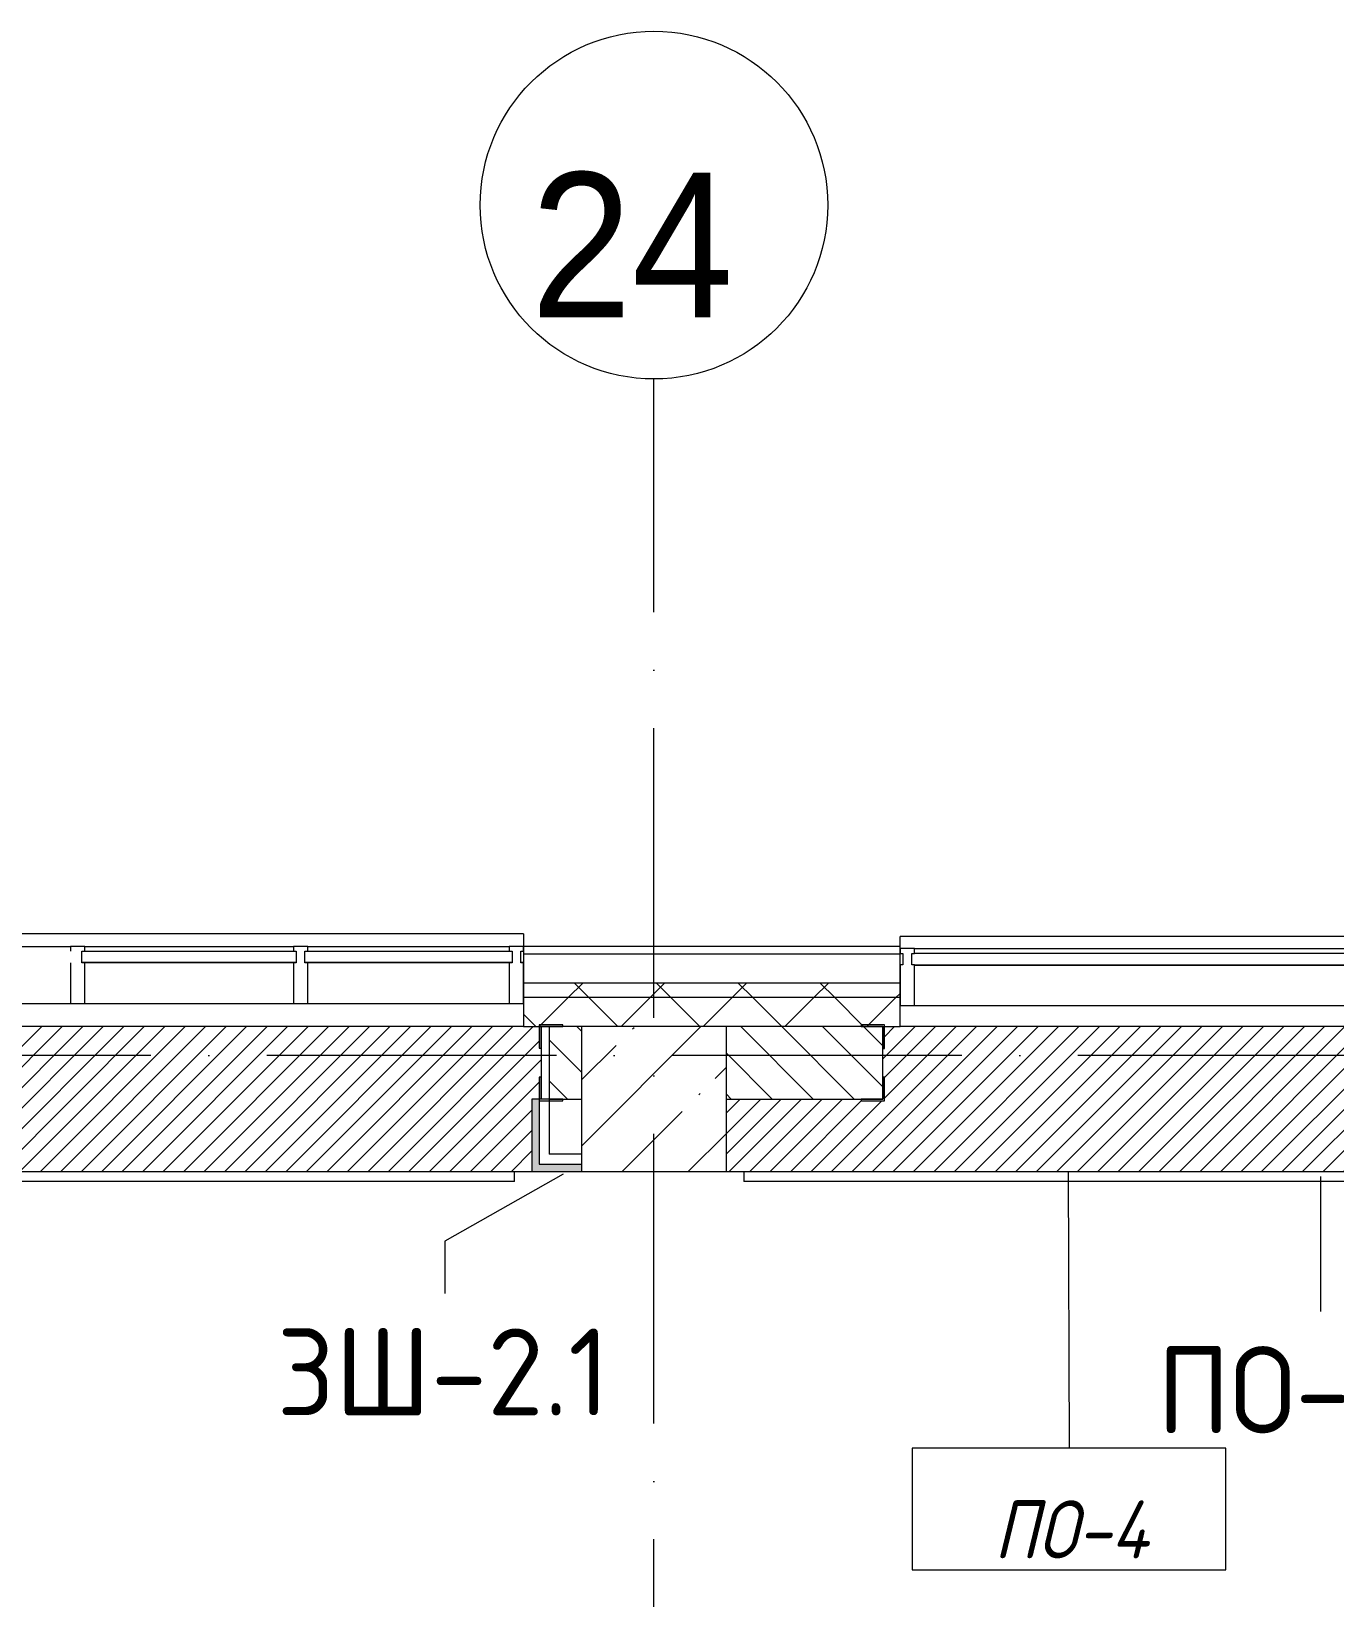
# Model space of a CAD drawing. Header units: millimetres. Extents: x -6467 to 106027, y -7090 to 195095.
# Drawn here: x 32900 to 37401, y 7510 to 12917 of the extents above; entities that cross this region are included whole.
import ezdxf

# ---------------------------------------------------------------- set-up
doc = ezdxf.new("R2010")
doc.units = ezdxf.units.MM
doc.linetypes.add('50_200_ШТРИХ_1Т_ш5_п1_п1_', pattern=[1400, 1000, -200, 0, -200])
for name, color, linetype, lineweight in [('A-FLOR', 7, 'Continuous', 9), ('A-FLOR-IDEN', 7, 'Continuous', 9), ('A-GLAZ', 7, 'Continuous', 5), ('A-GLAZ-CWMG', 7, 'Continuous', 9), ('A-GLAZ-CWMG-1', 7, 'Continuous', 20), ('A-WALL', 7, 'Continuous', 5), ('A-WALL-FNSH-1', 7, 'Continuous', 5), ('A-WALL-IDEN', 7, 'Continuous', 9), ('I-WALL', 7, 'Continuous', 5), ('S-COLS', 7, 'Continuous', 9), ('S-COLS-1', 7, 'Continuous', 5)]:
    doc.layers.add(name, color=color, linetype=linetype, lineweight=lineweight)
for name, color, linetype, lineweight, true_color in [('A-FLOR-PATT-1', 7, 'Continuous', 5, 0xd61c12), ('A-GENM-1', 7, 'Continuous', 9, 0xaaaaaa), ('A-GENM-2', 7, 'Continuous', 20, 0xaaaaaa), ('A-WALL-1', 7, 'Continuous', 5, 0x77b143), ('Оси-1', 7, 'Continuous', 20, 0xaaaaaa), ('Оси-2', 7, 'Continuous', 9, 0xaaaaaa), ('Оси-3', 7, '50_200_ШТРИХ_1Т_ш5_п1_п1_', 9, 0xaaaaaa)]:
    doc.layers.add(name, color=color, linetype=linetype, lineweight=lineweight, true_color=true_color)
doc.styles.add('Arial', font='arial.ttf', dxfattribs={"width": 0.9, "height": 500})
doc.styles.add('GOST Common', font='', dxfattribs={"height": 300})
doc.styles.add('GOST Common_I', font='', dxfattribs={"width": 0.9, "height": 200})
doc.styles.get('GOST Common').set_extended_font_data('GOST Common')
doc.styles.get('GOST Common_I').set_extended_font_data('GOST Common', italic=True)
pattern_1 = [(45, (0, 0), (-141.42136, 141.42136), []), (135, (0, 0), (-141.42136, -141.42136), [])]

# ---------------------------------------------------------------- blocks, each defined once
blk = doc.blocks.new('Прямоугольный импост - Импост структурный с накладкой - 180мм-22437098-АИ_План этажа Радиаторы_2')
at = {"layer": 'A-GLAZ-CWMG-1'}
for p, q in [((-50, 0), (-50, 17)), ((-50, 17), (0, 17)), ((-40, 0), (-50, 0)), ((-40, -40), (-40, 0)), ((0, 0), (-10, 0)), ((-10, 0), (-10, -40)), ((0, 17), (0, 0)), ((-50, -180), (-50, -40)), ((-50, -40), (-40, -40)), ((-10, -40), (0, -40)), ((0, -40), (0, -180)), ((0, -180), (-50, -180))]:
    blk.add_line(p, q, dxfattribs=at)
blk = doc.blocks.new('Прямоугольный импост - Импост структурный с накладкой - 180мм-22437089-АИ_План этажа Радиаторы_2')
at = {"layer": 'A-GLAZ-CWMG'}
for p, q in [((47650, 55111), (46050, 55111)), ((47650, 54931), (46050, 54931)), ((47650, 54914), (46050, 54914))]:
    blk.add_line(p, q, dxfattribs=at)
blk = doc.blocks.new('Прямоугольный импост - Импост структурный с накладкой - 180мм-22706413-АИ_План этажа Радиаторы_2')
at = {"layer": 'A-GLAZ-CWMG'}
for p, q in [((33855, 9758), (34550, 9758)), ((33855, 9741), (34550, 9741)), ((33855, 9561), (34550, 9561))]:
    blk.add_line(p, q, dxfattribs=at)
blk = doc.blocks.new('Прямоугольный импост - Импост структурный с накладкой - 180мм-22706414-АИ_План этажа Радиаторы_2')
at = {"layer": 'A-GLAZ-CWMG'}
for p, q in [((33085, 9758), (33805, 9758)), ((33085, 9741), (33805, 9741)), ((33085, 9561), (33805, 9561))]:
    blk.add_line(p, q, dxfattribs=at)
blk = doc.blocks.new('Прямоугольный импост - Импост структурный с накладкой - 180мм-22873265-АИ_План этажа Радиаторы_2')
at = {"layer": 'A-GLAZ-CWMG-1'}
for p, q in [((-25, 0), (-25, 17)), ((-25, 17), (25, 17)), ((-15, 0), (-25, 0)), ((-15, -40), (-15, 0)), ((25, 0), (15, 0)), ((15, 0), (15, -40)), ((25, 17), (25, 0)), ((-25, -180), (-25, -40)), ((-25, -40), (-15, -40)), ((15, -40), (25, -40)), ((25, -40), (25, -180)), ((25, -180), (-25, -180))]:
    blk.add_line(p, q, dxfattribs=at)
blk = doc.blocks.new('Прямоугольный импост - Импост структурный с накладкой - 180мм-V238-АИ_План этажа Радиаторы_2')
at = {"layer": 'A-GLAZ-CWMG'}
for p, q in [((32315, 9758), (33035, 9758)), ((32315, 9561), (33035, 9561))]:
    blk.add_line(p, q, dxfattribs=at)
blk = doc.blocks.new('Прямоугольный импост - Импост структурный с накладкой - 180мм-V237-АИ_План этажа Радиаторы_2')
at = {"layer": 'A-GLAZ-CWMG-1'}
for p, q in [((-25, 0), (-25, 17)), ((-25, 17), (25, 17)), ((-15, 0), (-25, 0)), ((-15, -40), (-15, 0)), ((25, 17), (25, 0)), ((-25, -180), (-25, -40)), ((-25, -40), (-15, -40)), ((25, -40), (25, -180)), ((25, -180), (-25, -180))]:
    blk.add_line(p, q, dxfattribs=at)
blk = doc.blocks.new('BSC_Колонна _Прямоугольная - 500х500-V335-АИ_План этажа Радиаторы_2')
at = {"layer": 'S-COLS-1'}
h = blk.add_hatch(dxfattribs=at)
h.set_pattern_fill('FP_230', color=256, style=0, pattern_type=2)
h.set_pattern_definition([(45, (-35050, -9231.04), (-228.0985, 228.0985), []), (45, (-34821.9, -9231.04), (-228.0985, 228.0985), [403.225, -80.645, 6.706, -73.939])])
h.paths.add_polyline_path([(-250, -250), (250, -250), (250, 250), (-250, 250)])
for p, q in [((250, 250), (-250, 250)), ((-250, 250), (-250, -250)), ((250, -250), (250, 250)), ((-250, -250), (250, -250))]:
    blk.add_line(p, q, dxfattribs=at)
blk = doc.blocks.new('Прямоугольный импост - Импост структурный с накладкой - 180мм-22437157-АИ_План этажа Радиаторы_2')
at = {"layer": 'A-GLAZ-CWMG-1'}
for p, q in [((0, 17), (-50, 17)), ((-50, 17), (-50, 0)), ((-50, 0), (-40, 0)), ((-40, 0), (-40, -40)), ((-10, -40), (-10, 0)), ((-10, 0), (0, 0)), ((0, 0), (0, 17)), ((-40, -40), (-50, -40)), ((-50, -40), (-50, -180)), ((0, -40), (-10, -40)), ((0, -180), (0, -40)), ((-50, -180), (0, -180))]:
    blk.add_line(p, q, dxfattribs=at)
blk = doc.blocks.new('Фахверк _газобетон торцы_377 - Фахверк _газобетон торцы_-25575444-АИ_План этажа Радиаторы_2')
at = {"layer": 'A-GENM-2'}
for p, q in [((89406, 11134.7), (89325, 11134.7)), ((89325, 11134.7), (89325, 11128.7)), ((89325, 11128.7), (89400, 11128.7)), ((89400, 11128.7), (89400, 11053.7)), ((89406, 11053.7), (89406, 11134.7)), ((89400, 11053.7), (89406, 11053.7)), ((89400, 10953.7), (89400, 10878.7)), ((89406, 10953.7), (89400, 10953.7)), ((89406, 10872.7), (89406, 10953.7)), ((89400, 10878.7), (89325, 10878.7)), ((89325, 10878.7), (89325, 10872.7)), ((89325, 10872.7), (89406, 10872.7))]:
    blk.add_line(p, q, dxfattribs=at)
blk = doc.blocks.new('Фахверк _газобетон торцы_380 - Фахверк _газобетон торцы_-25575504-АИ_План этажа Радиаторы_2')
at = {"layer": 'A-GENM-2'}
for p, q in [((89406, 11134.7), (89325, 11134.7)), ((89325, 11134.7), (89325, 11128.7)), ((89325, 11128.7), (89400, 11128.7)), ((89400, 11128.7), (89400, 11053.7)), ((89406, 11053.7), (89406, 11134.7)), ((89400, 11053.7), (89406, 11053.7)), ((89400, 10953.7), (89400, 10878.7)), ((89406, 10953.7), (89400, 10953.7)), ((89406, 10872.7), (89406, 10953.7)), ((89400, 10878.7), (89325, 10878.7)), ((89325, 10878.7), (89325, 10872.7)), ((89325, 10872.7), (89406, 10872.7))]:
    blk.add_line(p, q, dxfattribs=at)
blk = doc.blocks.new('Отлив_СКБ - Отлив витража-V406-АИ_План этажа Радиаторы_2')
at = {"layer": 'A-GLAZ'}
for p, q in [((0, 66), (0, 100)), ((1700, 100), (0, 100)), ((1700, 100), (1700, 66)), ((50, 2), (1650, 2)), ((1650, 0), (50, 0))]:
    blk.add_line(p, q, dxfattribs=at)
blk = doc.blocks.new('Отлив_СКБ - Отлив витража-25813397-АИ_План этажа Радиаторы_2')
at = {"layer": 'A-GLAZ'}
for p, q in [((0, 57), (0, 100)), ((7700, 100), (0, 100)), ((7700, 100), (7700, 57)), ((0, 2), (10, 2)), ((40, 2), (755, 2)), ((785, 2), (1525, 2)), ((1555, 2), (2295, 2)), ((2325, 2), (3065, 2)), ((3865, 2), (4605, 2)), ((4635, 2), (5375, 2)), ((6175, 2), (6915, 2)), ((6945, 2), (7660, 2)), ((7690, 2), (7700, 2)), ((745, 0), (50, 0)), ((1515, 0), (795, 0)), ((2285, 0), (1565, 0)), ((3055, 0), (2335, 0)), ((4595, 0), (3875, 0)), ((5365, 0), (4645, 0)), ((6905, 0), (6185, 0)), ((7650, 0), (6955, 0))]:
    blk.add_line(p, q, dxfattribs=at)
blk = doc.blocks.new('Ось сетки - Круг_Ø6_00__ISO-2_5_0_9K_-17386508-АИ_План этажа Радиаторы_2')
at = {"layer": 'Оси-1'}
blk.add_circle((0, 0), 3, dxfattribs=at)
blk = doc.blocks.new('AAR_СКБ_Марка_Перекрытия_1 мм - Марка пола-27961726-АИ_План этажа Радиаторы_2')
at = {"layer": 'A-FLOR-IDEN'}
for p, q in [((2.723, 2.101), (-2.69, 2.101)), ((-2.69, 2.101), (-2.69, 0)), ((2.723, 0), (2.723, 2.101)), ((-2.69, 0), (2.723, 0))]:
    blk.add_line(p, q, dxfattribs=at)

msp = doc.modelspace()

# ---------------------------------------------------------------- hatches: boundary and pattern name
at = {"layer": 'A-FLOR-PATT-1'}
h = msp.add_hatch(dxfattribs=at)
h.set_pattern_fill('FP_286', color=256, style=0, pattern_type=2)
h.set_pattern_definition([(45, (32050, 9231.04), (-35.3553, 35.3553), [])])
h.paths.add_polyline_path([(34387.4, 8981), (34628.4, 8981), (34628.4, 9231), (34654, 9231), (34654, 9306), (34660, 9306), (34660, 9406), (34654, 9406), (34653.4, 9481), (29300, 9481), (29300, 8981), (32726.4, 8981)])
h = msp.add_hatch(dxfattribs=at)
h.set_pattern_fill('FP_287', color=256, style=0, pattern_type=2)
h.set_pattern_definition([(45, (36550, 9231.04), (-35.3553, 35.3553), [])])
h.paths.add_polyline_path([(36048.4, 8981), (37620, 8981), (37620, 9231), (37654, 9231), (37654.9, 9306), (37660, 9306), (37660, 9406), (37654, 9406), (37654, 9481), (35846, 9480.2), (35846, 9406), (35840, 9406), (35840, 9306), (35846, 9306), (35846, 9225), (35765, 9225), (35765, 9231), (35300, 9231), (35300, 8981), (35846, 8981)])
at = {"layer": 'A-WALL'}
h = msp.add_hatch(dxfattribs=at)
h.set_pattern_fill('FP_125', color=256, style=0, pattern_type=2)
h.set_pattern_definition(pattern_1)
h.paths.add_polyline_path([(74251.4, 9581), (74400, 9581), (74400, 9631), (67906, 9631), (67906, 9581), (72590.4, 9581)])
h.paths.add_polyline_path([(66206, 9581), (66206, 9631), (64906, 9631), (64906, 9581), (65946.4, 9581)])
h.paths.add_polyline_path([(58901, 9581), (60216, 9581), (60216, 9631), (58901, 9631)])
h.paths.add_polyline_path([(63206, 9581), (63206, 9631), (61916, 9631), (61916, 9581), (62624.4, 9581)])
h.paths.add_polyline_path([(55980.4, 9581), (57201, 9581), (57201, 9631), (55901, 9631), (55901, 9581)])
h.paths.add_polyline_path([(54201, 9581), (54201, 9631), (52906, 9631), (52906, 9581)])
h.paths.add_polyline_path([(51206, 9581), (51206, 9631), (49906, 9631), (49906, 9581), (50997.4, 9581)])
h.paths.add_polyline_path([(48206, 9581), (48206, 9631), (46906, 9631), (46906, 9581), (47675.4, 9581)])
h.paths.add_polyline_path([(45206, 9581), (45206, 9631), (43906, 9631), (43906, 9581), (44353.4, 9581)])
h.paths.add_polyline_path([(37709.4, 9581), (39206, 9581), (39206, 9631), (37600, 9631), (37600, 9581)])
h.paths.add_polyline_path([(40906, 9581), (42206, 9581), (42206, 9631), (40906, 9631)])
h.paths.add_polyline_path([(35900, 9581), (35900, 9631), (34600, 9631), (34600, 9581)])
h.paths.add_polyline_path([(26082.4, 9581), (26900, 9581), (26900, 9631), (23700, 9631), (23700, 9581), (24421.4, 9581)])
h = msp.add_hatch(dxfattribs=at)
h.set_pattern_fill('FP_125', color=256, style=0, pattern_type=2)
h.set_pattern_definition(pattern_1)
h.paths.add_polyline_path([(71900, 9481), (74500, 9481), (74500, 9581), (67906, 9581), (67906, 9481), (71850, 9481)])
h.paths.add_polyline_path([(66206, 9481), (66206, 9581), (64906, 9581), (64906, 9481), (65946.4, 9481)])
h.paths.add_polyline_path([(62624.4, 9481), (63206, 9481), (63206, 9581), (61916, 9581), (61916, 9481), (62350, 9481)])
h.paths.add_polyline_path([(59850, 9481), (60216, 9481), (60216, 9581), (58901, 9581), (58901, 9481), (59350, 9481)])
h.paths.add_polyline_path([(55901, 9481), (57201, 9481), (57201, 9581), (55901, 9581), (55901, 9543)])
h.paths.add_polyline_path([(53850, 9481), (54201, 9481), (54201, 9581), (52906, 9581), (52906, 9481), (53488.9, 9481)])
h.paths.add_polyline_path([(50997.4, 9481), (51206, 9481), (51206, 9581), (49906, 9581), (49906, 9481), (50850, 9481)])
h.paths.add_polyline_path([(46906, 9481), (48206, 9481), (48206, 9581), (46906, 9581), (46906, 9543)])
h.paths.add_polyline_path([(45206, 9481), (45206, 9581), (43906, 9581), (43906, 9481), (44353.4, 9481)])
h.paths.add_polyline_path([(41850, 9481), (42206, 9481), (42206, 9581), (40906, 9581), (40906, 9481), (41350, 9481)])
h.paths.add_polyline_path([(37600, 9481), (39206, 9481), (39206, 9581), (37600, 9581), (37600, 9543)])
h.paths.add_polyline_path([(35217.9, 9481), (35900, 9481), (35900, 9581), (34600, 9581), (34600, 9481), (34800, 9481)])
h.paths.add_polyline_path([(26900, 9481), (26900, 9581), (23650, 9581), (23650, 9481), (26300, 9481)])
at = {"layer": 'A-WALL-1'}
for points in [[(34653.4, 9006), (34653.4, 9231), (34628.4, 9231), (34628.4, 9006)], [(34800, 8981), (34800, 9006), (34628.4, 9006), (34628.4, 8981)]]:
    msp.add_hatch(color=256, dxfattribs=at).paths.add_polyline_path(points)
at = {"layer": 'I-WALL'}
h = msp.add_hatch(dxfattribs=at)
h.set_pattern_fill('FP_2', color=256, style=0, pattern_type=2)
h.set_pattern_definition([(135, (0, 0), (-70.71068, -70.71068), [])])
h.paths.add_polyline_path([(71350, 9231), (71350, 9481), (68850, 9481), (68850, 9231), (69268.4, 9231)])
h.paths.add_polyline_path([(64966.4, 9231), (66146.4, 9231), (66146.4, 9481), (64966.4, 9481)])
h.paths.add_polyline_path([(67966.4, 9231), (68135, 9231), (68135, 9481), (67966.4, 9481)])
h.paths.add_polyline_path([(68170, 9231), (68350, 9231), (68350, 9481), (68170, 9481)])
h.paths.add_polyline_path([(60156.4, 9231), (60156.4, 9481), (59850, 9481), (59850, 9231)])
h.paths.add_polyline_path([(61976.4, 9231), (62195, 9231), (62195, 9481), (61976.4, 9481)])
h.paths.add_polyline_path([(62350, 9231), (62350, 9481), (62230, 9481), (62230, 9231)])
h.paths.add_polyline_path([(62850, 9231), (63146.4, 9231), (63146.4, 9481), (62850, 9481), (62850, 9400.2)])
h.paths.add_polyline_path([(59350, 9231), (59350, 9481), (59210, 9481), (59210, 9231), (59302.4, 9231)])
h.paths.add_polyline_path([(59175, 9231), (59175, 9481), (58961.4, 9481), (58961.4, 9231), (59150, 9231)])
h.paths.add_polyline_path([(55980.4, 9231), (57141.4, 9231), (57141.4, 9481), (55961.4, 9481), (55961.4, 9231)])
h.paths.add_polyline_path([(54141.4, 9231), (54141.4, 9481), (53850, 9481), (53850, 9231)])
h.paths.add_polyline_path([(50850, 9231), (51146.4, 9231), (51146.4, 9481), (50850, 9481), (50850, 9399.4)])
h.paths.add_polyline_path([(53190, 9231), (53350, 9231), (53350, 9481), (53190, 9481)])
h.paths.add_polyline_path([(50350, 9231), (50350, 9481), (50238.4, 9481), (50238.4, 9231)])
h.paths.add_polyline_path([(50203.4, 9231), (50203.4, 9481), (49966.4, 9481), (49966.4, 9231), (50178.4, 9231)])
h.paths.add_polyline_path([(53155, 9231), (53155, 9481), (52966.4, 9481), (52966.4, 9231), (53130, 9231)])
h.paths.add_polyline_path([(48146.4, 9231), (48146.4, 9481), (46966.4, 9481), (46966.4, 9231), (47675.4, 9231)])
h.paths.add_polyline_path([(44353.4, 9231), (45146.4, 9231), (45146.4, 9481), (44230, 9481), (44230, 9231)])
h.paths.add_polyline_path([(44195, 9231), (44195, 9481), (43965.8, 9481), (43965.8, 9231), (44170, 9231)])
h.paths.add_polyline_path([(41861.9, 9231), (42145.8, 9231), (42145.8, 9481), (41850, 9481), (41850, 9231)])
h.paths.add_polyline_path([(41031.4, 9231), (41175, 9231), (41175, 9481), (40966.4, 9481), (40966.4, 9231)])
h.paths.add_polyline_path([(39146.4, 9231), (39146.4, 9481), (38850, 9481), (38850, 9231), (38955.2, 9231)])
h.paths.add_polyline_path([(41210, 9231), (41350, 9231), (41350, 9481), (41210, 9481)])
h.paths.add_polyline_path([(37680, 9231), (37800, 9231), (37800, 9481), (37680, 9481)])
h.paths.add_polyline_path([(35300, 9231), (35840, 9231), (35840, 9481), (35300, 9481), (35300, 9363.8)])
h.paths.add_polyline_path([(38300, 9231), (38350, 9231), (38350, 9481), (38300, 9481)])
h.paths.add_polyline_path([(34800, 9231), (34800, 9481), (34688.4, 9481), (34688.4, 9231)])
h.paths.add_polyline_path([(26300, 9231), (26840, 9231), (26840, 9481), (26300, 9481)])

# ---------------------------------------------------------------- linework, layer by layer
at = {"layer": 'A-FLOR'}
for p, q in [((34600, 9481), (29300, 9481)), ((37600, 9481), (35900, 9481)), ((29300, 8981), (34628.4, 8981)), ((35300, 8981), (37620, 8981))]:
    msp.add_line(p, q, dxfattribs=at)
at = {"layer": 'A-FLOR-IDEN'}
msp.add_line((36480, 8981), (36483.4, 8025.5), dxfattribs=at)
at = {"layer": 'A-WALL'}
for p, q in [((35900, 9731), (34600, 9731)), ((35900, 9631), (34600, 9631)), ((35900, 9581), (34600, 9581)), ((34800, 9481), (34660, 9481)), ((34660, 9481), (34660, 9231)), ((34688.4, 9481), (34688.4, 9041)), ((35840, 9481), (35300, 9481)), ((35840, 9231), (35840, 9481)), ((34660, 9231), (34653.4, 9231)), ((34653.4, 9231), (34653.4, 9006)), ((34688.4, 9231), (34800, 9231)), ((35300, 9231), (35840, 9231)), ((34800, 9041), (34688.4, 9041)), ((34568.4, 8946), (34568.4, 8981)), ((34653.4, 9006), (34800, 9006)), ((35360, 8981), (35360, 8946)), ((34568.4, 8946), (29360, 8946)), ((37560, 8946), (35360, 8946))]:
    msp.add_line(p, q, dxfattribs=at)
at = {"layer": 'A-WALL-FNSH-1'}
for p, q in [((35900, 9758), (34600, 9758)), ((34600, 9758), (34600, 9481)), ((35900, 9481), (35900, 9758)), ((34600, 9481), (34660, 9481)), ((35840, 9481), (35900, 9481)), ((34653.4, 9231), (34628.4, 9231)), ((34628.4, 9231), (34628.4, 8981)), ((34628.4, 8981), (34800, 8981))]:
    msp.add_line(p, q, dxfattribs=at)
at = {"layer": 'A-WALL-IDEN'}
for p, q in [((34737.1, 8972), (34328.3, 8740.5)), ((37351.4, 8963.5), (37351.4, 8497.4)), ((34328.3, 8740.5), (34328.3, 8559.4))]:
    msp.add_line(p, q, dxfattribs=at)
at = {"layer": 'Оси-3'}
for p, q in [((35050, -5889.7), (35050, 11717)), ((104718, 9381), (-5267.3, 9381))]:
    msp.add_line(p, q, dxfattribs=at)

# ---------------------------------------------------------------- block references
at = {"layer": 'A-FLOR-IDEN', "xscale": 199.9999999999999, "yscale": 199.9999999999999, "zscale": 199.9999999999999}
msp.add_blockref('AAR_СКБ_Марка_Перекрытия_1 мм - Марка пола-27961726-АИ_План этажа Радиаторы_2', (36480, 7605.3), dxfattribs=at)
at = {"layer": 'A-GENM-1', "rotation": 180}
msp.add_blockref('Фахверк _газобетон торцы_380 - Фахверк _газобетон торцы_-25575504-АИ_План этажа Радиаторы_2', (124060, 20359.8), dxfattribs=at)
at = {"layer": 'A-GENM-1'}
msp.add_blockref('Фахверк _газобетон торцы_377 - Фахверк _газобетон торцы_-25575444-АИ_План этажа Радиаторы_2', (-53560, -1647.7), dxfattribs=at)
at = {"layer": 'A-GLAZ'}
for name, p in [('Отлив_СКБ - Отлив витража-25813397-АИ_План этажа Радиаторы_2', (26900, 9701)), ('Отлив_СКБ - Отлив витража-V406-АИ_План этажа Радиаторы_2', (35900, 9692))]:
    msp.add_blockref(name, p, dxfattribs=at)
at = {"layer": 'A-GLAZ-CWMG'}
for name, p in [('Прямоугольный импост - Импост структурный с накладкой - 180мм-V238-АИ_План этажа Радиаторы_2', (0, 0)), ('Прямоугольный импост - Импост структурный с накладкой - 180мм-22706414-АИ_План этажа Радиаторы_2', (0, 0)), ('Прямоугольный импост - Импост структурный с накладкой - 180мм-22706413-АИ_План этажа Радиаторы_2', (0, 0)), ('Прямоугольный импост - Импост структурный с накладкой - 180мм-22437157-АИ_План этажа Радиаторы_2', (34600, 9741))]:
    msp.add_blockref(name, p, dxfattribs=at)
at = {"layer": 'A-GLAZ-CWMG', "extrusion": (0, 0, -1)}
for name, p in [('Прямоугольный импост - Импост структурный с накладкой - 180мм-V237-АИ_План этажа Радиаторы_2', (-33060, 9741)), ('Прямоугольный импост - Импост структурный с накладкой - 180мм-22873265-АИ_План этажа Радиаторы_2', (-33830, 9741)), ('Прямоугольный импост - Импост структурный с накладкой - 180мм-22437098-АИ_План этажа Радиаторы_2', (-35900, 9734))]:
    msp.add_blockref(name, p, dxfattribs=at)
at = {"layer": 'A-GLAZ-CWMG', "rotation": 180}
msp.add_blockref('Прямоугольный импост - Импост структурный с накладкой - 180мм-22437089-АИ_План этажа Радиаторы_2', (83600, 64665.1), dxfattribs=at)
at = {"layer": 'S-COLS'}
msp.add_blockref('BSC_Колонна _Прямоугольная - 500х500-V335-АИ_План этажа Радиаторы_2', (35050, 9231), dxfattribs=at)
at = {"layer": 'Оси-1', "xscale": 199.9999999999999, "yscale": 199.9999999999999, "zscale": 199.9999999999999}
msp.add_blockref('Ось сетки - Круг_Ø6_00__ISO-2_5_0_9K_-17386508-АИ_План этажа Радиаторы_2', (35050, 12317), dxfattribs=at)

# ---------------------------------------------------------------- texts
at = {"layer": 'A-FLOR-IDEN', "insert": (36490.2, 7745.1), "char_height": 200, "width": 572.4, "attachment_point": 5, "line_spacing_factor": 1.022766, "style": 'GOST Common_I'}
msp.add_mtext('\\pxqc,t0.9,1.8,2.7,3.6,4.5,5.4,6.3,7.2,8.1,9,9.9,10.8,11.7,12.6,13.5,14.4,15.3,16.2,17.1,18,18.9,19.8,20.7,21.6,22.5,23.4,24.3,25.2,26.1,27,27.9,28.8;{ПО-4}', dxfattribs=at)
at = {"layer": 'A-WALL-IDEN', "char_height": 300, "attachment_point": 2, "line_spacing_factor": 1.022766, "style": 'GOST Common'}
for s, insert, width in [('\\pxqc,t0.26667,0.53333,0.8,1.06667,1.33333,1.6,1.86667,2.13333,2.4,2.66667,2.93333,3.2,3.46667,3.73333,4,4.26667,4.53333,4.8,5.06667,5.33333,5.6,5.86667,6.13333,6.4,6.66667,6.93333,7.2,7.46667,7.73333,8,8.26667,8.53333;{ЗШ-2.1}', (34322.3, 8438.9), 1190), ('\\pxqc,t0.26667,0.53333,0.8,1.06667,1.33333,1.6,1.86667,2.13333,2.4,2.66667,2.93333,3.2,3.46667,3.73333,4,4.26667,4.53333,4.8,5.06667,5.33333,5.6,5.86667,6.13333,6.4,6.66667,6.93333,7.2,7.46667,7.73333,8,8.26667,8.53333;{ПО-4.1}', (37344.4, 8376.9), 1178)]:
    msp.add_mtext(s, dxfattribs=dict(at, insert=insert, width=width))
at = {"layer": 'Оси-2', "insert": (34974, 12179.5), "char_height": 500, "width": 702, "attachment_point": 5, "line_spacing_factor": 0.936439, "style": 'Arial'}
msp.add_mtext('\\pxqc,t4.572,9.144,13.716,18.288,22.86,27.432,32.004,36.576,41.148,45.72,50.292,54.864,59.436,64.008,68.58,73.152,77.724,82.296,86.868,91.44,96.012,100.584,105.156,109.728,114.3,118.872,123.444,128.016,132.588,137.16,141.732,146.304;{24}', dxfattribs=at)

doc.saveas('drawing.dxf')
